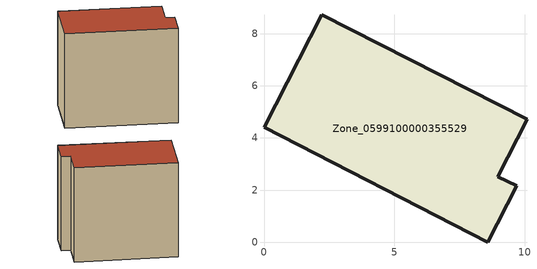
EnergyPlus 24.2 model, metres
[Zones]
Zone_0599100000355529
 floor ground (C_G): 0,4.41 2.21,8.72 10.08,4.72 8.96,2.52 9.68,2.16 8.57,0 z3.74
 wall outside (C_F): 2.21,8.72 0,4.41 8.57,0 9.68,2.16 8.96,2.52 10.08,4.72 2.21,8.72 z3.74:12.42
 roof outside (C_R): 0,4.41 8.57,0 9.68,2.16 8.96,2.52 10.08,4.72 2.21,8.72 z12.42
[BUILDING]
Pand.0599100000355529: North Axis=0; Terrain=City; Loads Convergence Tolerance Value=0.04; Temperature Convergence Tolerance Value=0.4; Solar Distribution=FullExterior; Maximum Number of Warmup Days=25; Minimum Number of Warmup Days=1
[Site:Location]
Rotterdam.The.Hague.AP_ZH_NLD Design_Conditions: Latitude=51.96; Longitude=4.45; Time Zone=1; Elevation=-4.5
[SITE:GROUNDTEMPERATURE:BUILDINGSURFACE]
18, 18, 18, 18, 18, 18, 18, 18, 18, 18, 18, 18
[MATERIAL] Thermal Absorptance=0.9; Solar Absorptance=0.7; Visible Absorptance=0.7
Name | Roughness | Thickness | Conductivity | Density | Specific Heat
G.TI.1992-2005 | MediumSmooth | 0.15 | 0.06 | 540 | 1210
F.TI.1992-2005 | Rough | 0.3 | 0.12 | 1920 | 840
R.TI.1992-2005 | MediumRough | 0.2 | 0.08 | 1500 | 1000
[CONSTRUCTION]
C_G: G.TI.1992-2005
C_F: F.TI.1992-2005
C_R: R.TI.1992-2005
[ZONE]
Zone_0599100000355529: Type=1; Multiplier=1; Ceiling Height=Autocalculate; Volume=Autocalculate; Floor Area=autocalculate; Part of Total Floor Area=Yes
[ZONEINFILTRATION:DESIGNFLOWRATE]
Infil_Zone_0599100000355529: Zone or ZoneList or Space or SpaceList=Zone_0599100000355529; Schedule=AlwaysOn; Design Flow Rate Calculation Method=Flow/Area; Flow Rate per Floor Area=0.0015; Constant Term Coefficient=1; Temperature Term Coefficient=0; Velocity Term Coefficient=0; Velocity Squared Term Coefficient=0
[HVACTEMPLATE:ZONE:IDEALLOADSAIRSYSTEM]
Zone_0599100000355529: Maximum Heating Supply Air Temperature=50; Minimum Cooling Supply Air Temperature=13; Maximum Heating Supply Air Humidity Ratio=0.0156; Minimum Cooling Supply Air Humidity Ratio=0.0077; Heating Limit=NoLimit; Cooling Limit=NoLimit; Dehumidification Control Type=ConstantSensibleHeatRatio; Cooling Sensible Heat Ratio=0.7; Dehumidification Setpoint=60; Humidification Control Type=None; Humidification Setpoint=30; Outdoor Air Method=None; Outdoor Air Flow Rate per Person=0.00944; Outdoor Air Flow Rate per Zone Floor Area=0; Outdoor Air Flow Rate per Zone=0; Demand Controlled Ventilation Type=None; Outdoor Air Economizer Type=NoEconomizer; Heat Recovery Type=None; Sensible Heat Recovery Effectiveness=0.7; Latent Heat Recovery Effectiveness=0.65
[ZONECONTROL:THERMOSTAT]
ThermostatControl_Zone_0599100000355529: Zone or ZoneList=Zone_0599100000355529; Control Type Schedule=DualSetpointControlType; Control 1=Thermostat_Zone_0599100000355529; Temperature Difference Between Cutout And Setpoint=0
[THERMOSTATSETPOINT:DUALSETPOINT]
Thermostat_Zone_0599100000355529: Heating Setpoint Temperature Schedule=HeatingSetpoint_Zone_0599100000355529; Cooling Setpoint Temperature Schedule=CoolingSetpoint_Zone_0599100000355529
[SCHEDULE:COMPACT]
HeatingSetpoint_Zone_0599100000355529: Through: 12/31, For: AllDays, Until: 24:00, 21
CoolingSetpoint_Zone_0599100000355529: Through: 12/31, For: AllDays, Until: 24:00, 24
DualSetpointControlType: Through: 12/31, For: AllDays, Until: 24:00, 4
AlwaysOn: Through: 12/31, For: AllDays, Until: 24:00, 1
